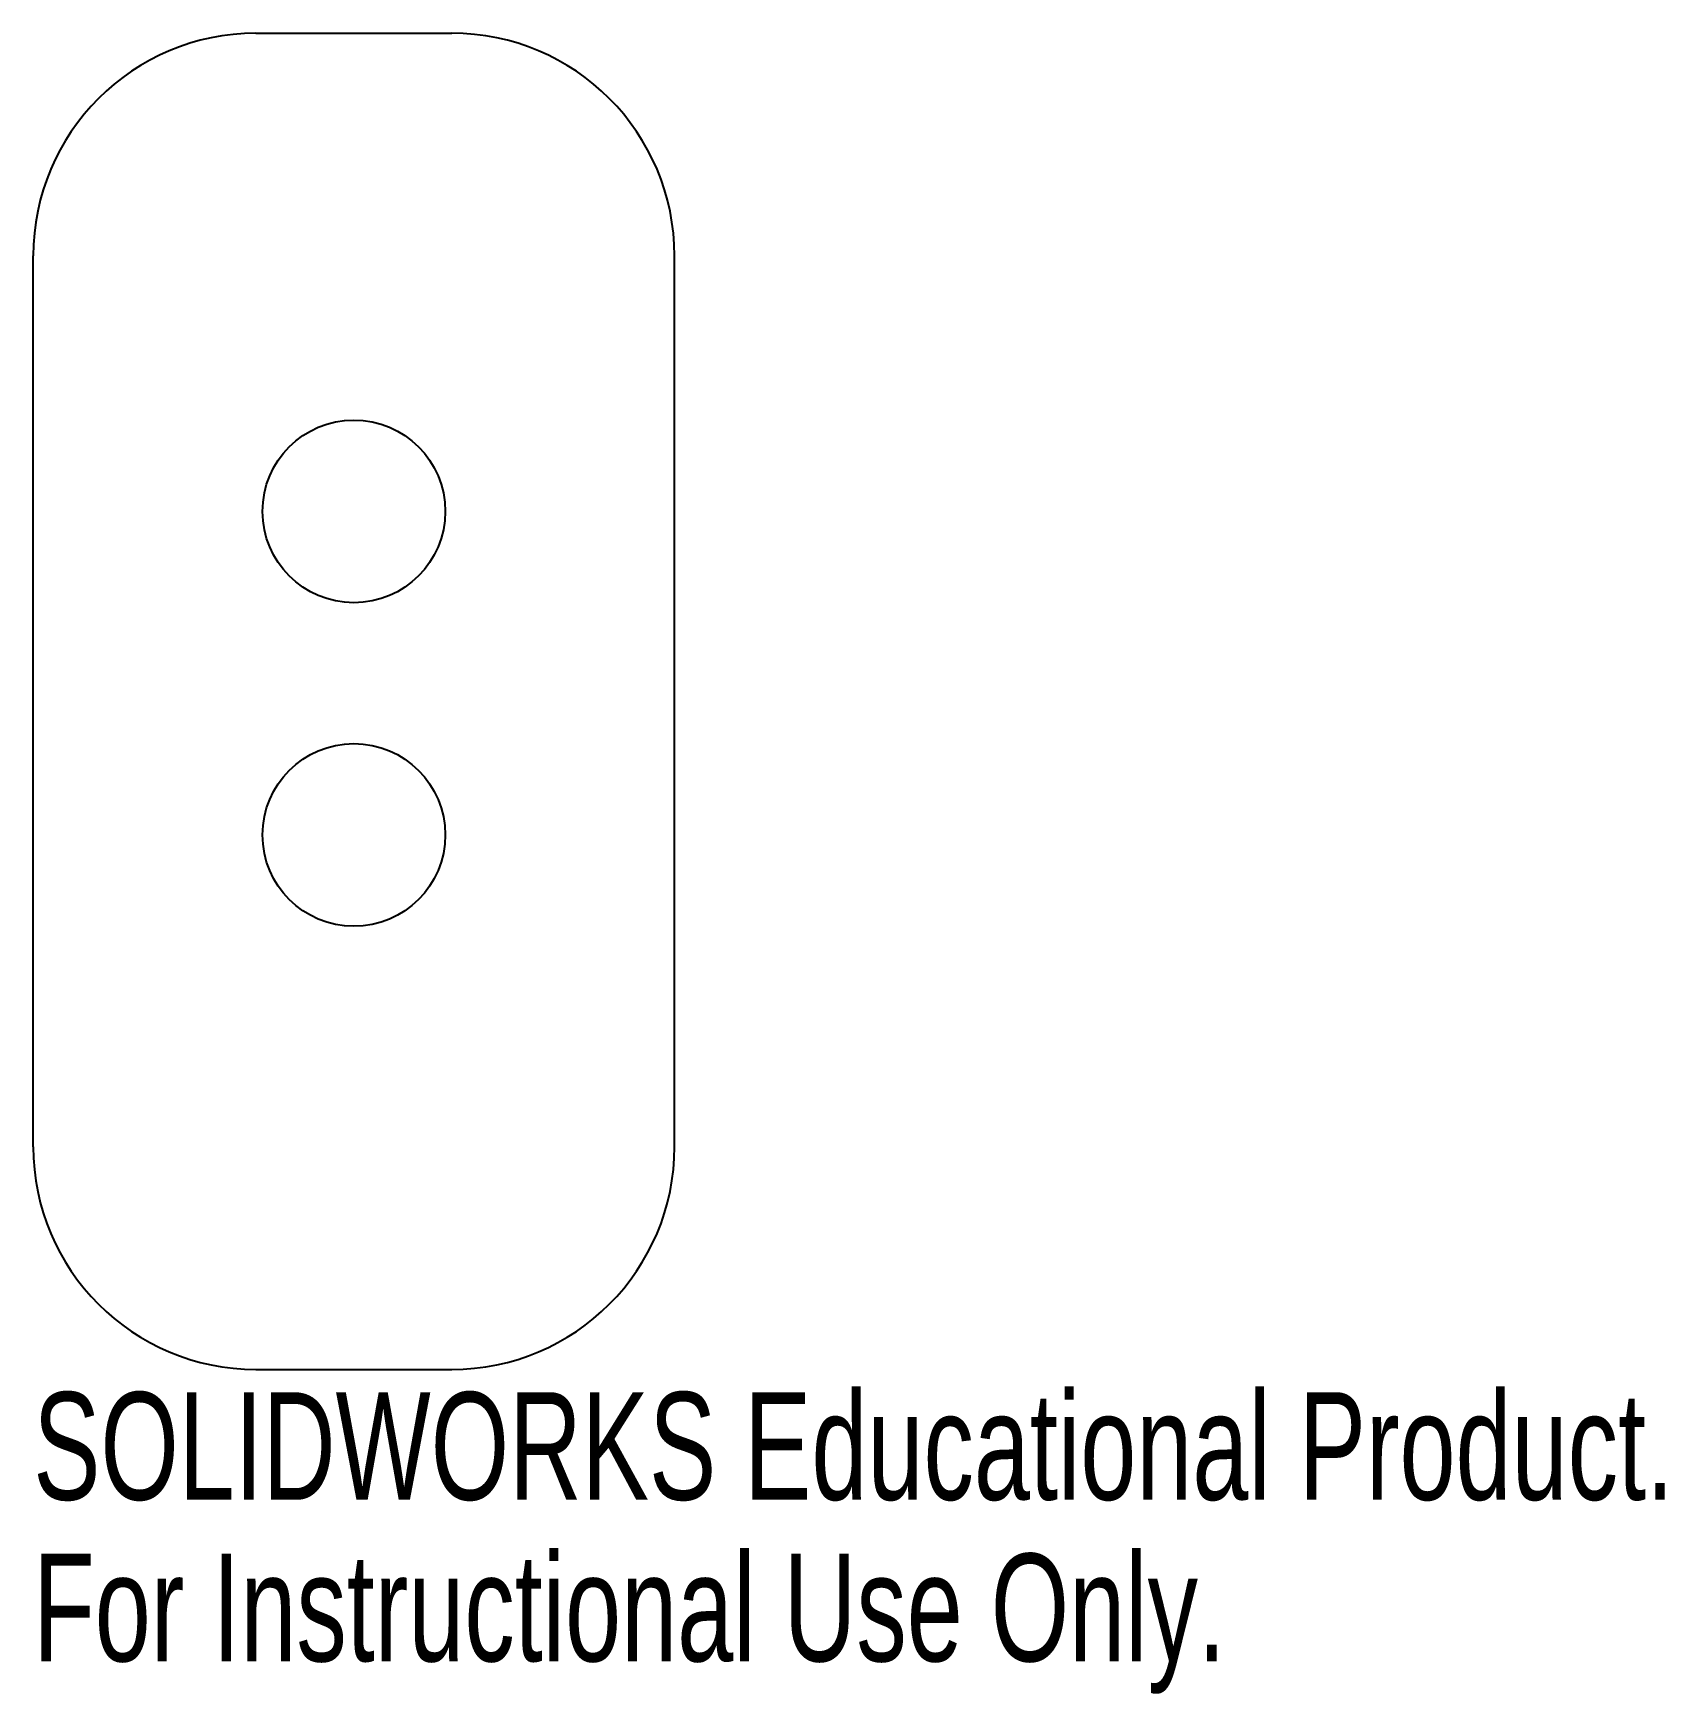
# Model space of a CAD drawing. Header units: inches. Extents: x -0.57 to 2.32, y -1.75 to 1.18.
import ezdxf

# ---------------------------------------------------------------- set-up
doc = ezdxf.new("R2010")
doc.units = ezdxf.units.IN
doc.header["$MEASUREMENT"] = 0
doc.styles.add('SLDTEXTSTYLE0', font='TXT', dxfattribs={"width": 0.7})

msp = doc.modelspace()

# ---------------------------------------------------------------- linework, layer by layer
at = {"color": 7, "linetype": 'Continuous', "lineweight": 25}
for p, q in [((-0.1732, 1.1811), (0.1732, 1.1811)), ((-0.5669, -0.7874), (-0.5669, 0.7874)), ((0.5669, -0.7874), (0.5669, 0.7874)), ((-0.1732, -1.1811), (0.1732, -1.1811))]:
    msp.add_line(p, q, dxfattribs=at)
for centre in [(0, 0.3358), (0, -0.2362)]:
    msp.add_circle(centre, 0.1615, dxfattribs=at)
for centre, start, end in [((-0.1732, 0.7874), 90, 180), ((0.1732, 0.7874), 0, 90), ((-0.1732, -0.7874), 180, 270), ((0.1732, -0.7874), 270, 0)]:
    msp.add_arc(centre, 0.3937, start, end, dxfattribs=at)

# ---------------------------------------------------------------- texts
at = {"color": 7, "linetype": 'Continuous', "char_height": 0.1903, "attachment_point": 1, "style": 'SLDTEXTSTYLE0'}
for s, insert in [('SOLIDWORKS Educational Product.', (-0.5669, -1.2212)), ('For Instructional Use Only.', (-0.5669, -1.5067))]:
    msp.add_mtext(s, dxfattribs=dict(at, insert=insert))

doc.saveas('drawing.dxf')
